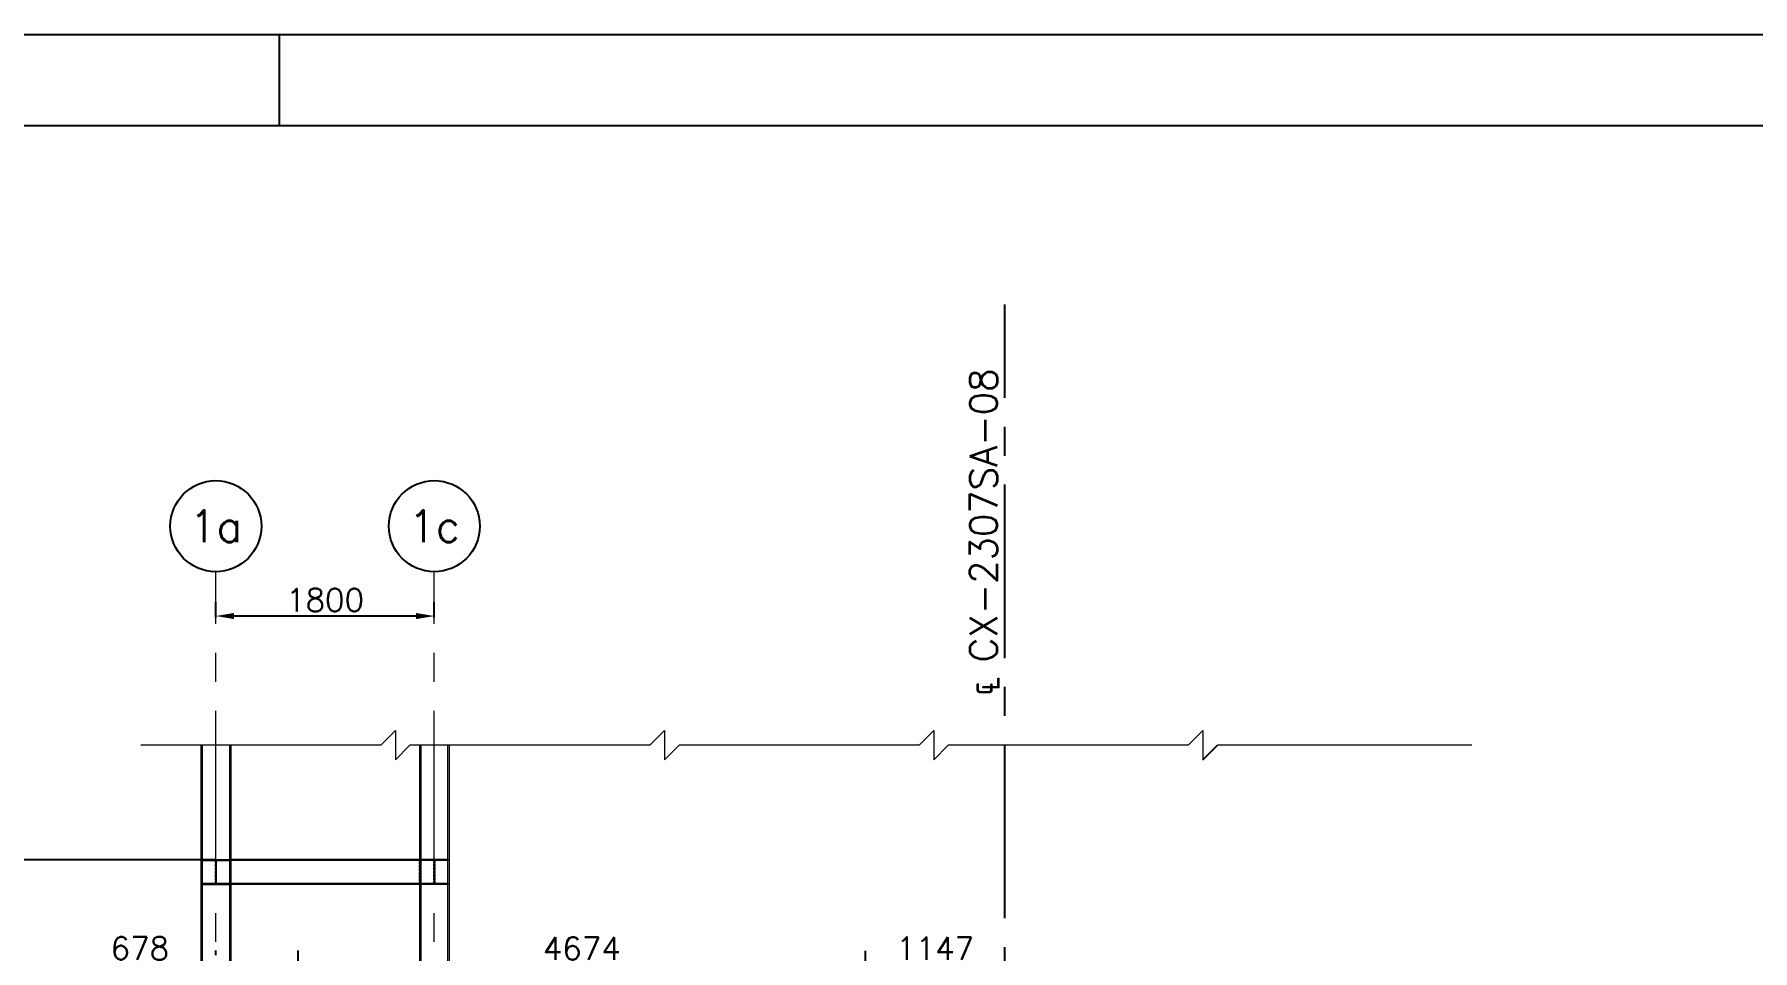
# Model space of a CAD drawing. Header units: metres. Extents: x 0 to 63075, y 0 to 44550.
# Drawn here: x 33308 to 47462, y 37003 to 44550 of the extents above; entities that cross this region are included whole.
import ezdxf
from ezdxf.enums import TextEntityAlignment as Align

# ---------------------------------------------------------------- set-up
doc = ezdxf.new("R2010")
doc.units = ezdxf.units.M
doc.header["$LTSCALE"] = 75
doc.linetypes.add('CENTER2', pattern=[28.575, 19.05, -3.175, 3.175, -3.175])
doc.linetypes.add('DASHED2', pattern=[0.375, 0.25, -0.125])
for name, color, linetype in [('FRL2', 2, 'Continuous'), ('FRL6', 6, 'Continuous'), ('FRL7', 7, 'Continuous'), ('FRR120', 5, 'Continuous'), ('FRR140', 5, 'Continuous'), ('FRR175', 1, 'Continuous'), ('FRR80', 3, 'Continuous'), ('GSB', 7, 'Continuous'), ('SC1', 7, 'CENTER2'), ('SDM', 7, 'Continuous'), ('SL1', 8, 'Continuous'), ('SR120', 3, 'Continuous')]:
    doc.layers.add(name, color=color, linetype=linetype)
doc.styles.add('R120', font='simplex.shx', dxfattribs={"height": 3})
doc.styles.add('R140', font='simplex.shx', dxfattribs={"height": 3.5})
doc.styles.add('R80', font='simplex.shx', dxfattribs={"height": 2})
doc.styles.add('ROMANS', font='ROMANS.SHX')
doc.dimstyles.new('75___1-75', dxfattribs={"dimscale": 75, "dimtxt": 2.5, "dimasz": 2, "dimexe": 1.5, "dimexo": 1, "dimgap": 0.5, "dimtad": 1, "dimdec": 0, "dimzin": 12, "dimtxsty": 'ROMANS', "dimcen": 0, "dimclrd": 256, "dimclre": 256, "dimclrt": 3, "dimazin": 3, "dimtfac": 1, "dimtdec": 0, "dimtmove": 0, "dimatfit": 0, "dimfxl": 1, "dimlwd": -1, "dimlwe": -1, "dimarcsym": 0})

# ---------------------------------------------------------------- blocks, each defined once
blk = doc.blocks.new('A1')
at = {"layer": 'FRL2'}
blk.add_line((471, 594), (471, 584), dxfattribs=at)
at = {"layer": 'FRL6', "linetype": 'Continuous'}
blk.add_line((25, 584), (831, 584), dxfattribs=at)
at = {"layer": 'FRL7', "linetype": 'Continuous'}
blk.add_line((0, 594), (841, 594), dxfattribs=at)
at = {"layer": 'FRR120', "style": 'R120'}
for tag, p in [('FASE_DO_PROJETO', (659, 46.29)), ('ÁREA_E/OU_SUBÁREA', (659, 40.79)), ('TÍTULO_DO_DESENHO', (659, 35.29)), ('SUBTÍTULO_1_DO_DESENHO', (659, 29.79)), ('SUBTÍTULO_2_DO_DESENHO', (659, 24.29))]:
    blk.add_attdef(tag, p, '', height=3, dxfattribs=at)
at = {"layer": 'FRR140', "style": 'R140', "width": 0.91}
for tag, p in [('NÚMERO_DA_CONTRATADA', (687.72, 12.6)), ('NUMERO_VALE', (752.89, 12.6))]:
    blk.add_attdef(tag, p, '', height=3.5, dxfattribs=at)
for tag, p in [('ESCALA', (671, 14.35)), ('REVISÃO', (823.5, 14.68))]:
    blk.add_attdef(tag, text='', height=3.5, dxfattribs=at).set_placement(p, align=Align.MIDDLE)
at = {"layer": 'FRR175', "style": 'R120'}
for tag, p in [('CLASSIFICAÇÃO', (811.83, 67.73)), ('PROJETO', (716.31, 53.59)), ('N_PROJ_SE', (793.5, 53.59)), ('N_CONTRATO', (796.97, 47.3))]:
    blk.add_attdef(tag, text='', height=3, dxfattribs=at).set_placement(p, align=Align.MIDDLE_CENTER)
at = {"layer": 'FRR80', "style": 'R80'}
for tag, p in [('8A_REV', (476, 77.07)), ('EMIS.', (486, 77.07)), ('PROJ.', (585, 77.07)), ('DES.', (597, 77.07)), ('VER.', (609, 77.07)), ('APR.', (621, 77.07)), ('AUT.', (633.01, 77.07)), ('7A_REV', (476, 71.37)), ('EMIS.', (486, 71.37)), ('PROJ.', (585, 71.37)), ('DES.', (597, 71.37)), ('VER.', (609, 71.37)), ('APR.', (621, 71.37)), ('AUT.', (633.01, 71.37)), ('6A_REV', (476, 65.67)), ('EMIS.', (486, 65.67)), ('PROJ.', (585, 65.67)), ('DES.', (597, 65.67)), ('VER.', (609, 65.67)), ('APR.', (621, 65.67)), ('AUT.', (633.01, 65.67)), ('5A_REV', (476, 59.97)), ('EMIS.', (486, 59.97)), ('PROJ.', (585, 59.97)), ('DES.', (597, 59.97)), ('VER.', (609, 59.97)), ('APR.', (621, 59.97)), ('AUT.', (633.01, 59.97)), ('4A_REV', (476, 54.27)), ('EMIS.', (486, 54.27)), ('PROJ.', (585, 54.27)), ('DES.', (597, 54.27)), ('VER.', (609, 54.27)), ('APR.', (621, 54.27)), ('AUT.', (633.01, 54.27)), ('3A_REV', (476, 48.57)), ('EMIS.', (486, 48.57)), ('PROJ.', (585, 48.57)), ('DES.', (597, 48.57)), ('VER.', (609, 48.57)), ('APR.', (621, 48.57)), ('AUT.', (633.01, 48.57)), ('2A_REV', (476, 42.87)), ('EMIS.', (486, 42.87)), ('PROJ.', (585, 42.87)), ('DES.', (597, 42.87)), ('VER.', (609, 42.87)), ('APR.', (621, 42.87)), ('AUT.', (633.01, 42.87)), ('1a_REV', (476, 37.17)), ('EMIS.', (486, 37.17)), ('PROJ.', (585, 37.17)), ('DES.', (597, 37.17)), ('VER.', (609, 37.17)), ('APR.', (621, 37.17)), ('AUT.', (633.01, 37.17))]:
    blk.add_attdef(tag, text='', height=2, dxfattribs=at).set_placement(p, align=Align.MIDDLE)
for p in [(492.61, 76.08), (492.61, 70.38), (492.61, 64.68), (492.61, 58.98), (492.61, 53.28), (492.61, 47.58), (492.61, 41.88), (492.61, 36.18)]:
    blk.add_attdef('DESCRIÇÃO_DA_REVISÃO', p, '', height=2, dxfattribs=at)
at = {"layer": 'FRR80', "style": 'R80', "width": 0.85}
for p in [(648, 77.07), (648, 71.37), (648, 65.67), (648, 59.97), (648, 54.27), (648, 48.57), (648, 42.87), (648, 37.17)]:
    blk.add_attdef('DATA', text='', height=2, dxfattribs=at).set_placement(p, align=Align.MIDDLE)
blk = doc.blocks.new('A$C32abaae3')
at = {"layer": 'SL1', "lineweight": 0}
for p, q in [((8296, 10492), (8296, 1530)), ((8307, 10492), (8307, 1530)), ((8531, 10492), (8531, 1530)), ((8542, 10492), (8542, 1530)), ((10096, 10492), (10096, 1530)), ((10107, 10492), (10107, 1530)), ((10331, 1530), (10331, 10492)), ((10342, 10492), (10342, 1530)), ((8307, 9551), (8531, 9551)), ((8307, 9551), (8307, 9543)), ((8307, 9543), (8531, 9543)), ((8416, 9543), (8416, 9352)), ((8416, 9543), (8422, 9543)), ((8422, 9543), (8422, 9352)), ((8531, 9551), (8531, 9543)), ((10096, 9551), (8542, 9551)), ((10096, 9543), (8542, 9543)), ((10331, 9551), (10107, 9551)), ((10107, 9551), (10107, 9543)), ((10331, 9543), (10107, 9543)), ((10222, 9543), (10216, 9543)), ((10216, 9543), (10216, 9352)), ((10222, 9352), (10222, 9543)), ((10331, 9551), (10331, 9543)), ((8531, 9352), (8307, 9352)), ((8307, 9352), (8307, 9344)), ((8307, 9344), (8531, 9344)), ((8416, 9352), (8422, 9352)), ((8531, 9352), (8531, 9344)), ((10096, 9353), (8542, 9353)), ((10096, 9344), (8542, 9344)), ((10331, 9352), (10107, 9352)), ((10107, 9352), (10107, 9344)), ((10331, 9344), (10107, 9344)), ((10222, 9352), (10216, 9352)), ((10331, 9352), (10331, 9344))]:
    blk.add_line(p, q, dxfattribs=at)
at = {"layer": 'SL1', "linetype": 'DASHED2', "lineweight": 0}
for p, q in [((8307, 9543), (8307, 9551)), ((8307, 9551), (8531, 9551)), ((8531, 9543), (8307, 9543)), ((8322, 9543), (8322, 9551)), ((8322, 9543), (8322, 9551)), ((8416, 9352), (8416, 9543)), ((8416, 9543), (8422, 9543)), ((8416, 9528), (8422, 9528)), ((8416, 9528), (8422, 9528)), ((8422, 9543), (8422, 9352)), ((8516, 9543), (8516, 9551)), ((8516, 9543), (8516, 9551)), ((8531, 9551), (8531, 9543)), ((8542, 9551), (8542, 9344)), ((10096, 9344), (10096, 9551)), ((10107, 9543), (10107, 9551)), ((10107, 9551), (10331, 9551)), ((10331, 9543), (10107, 9543)), ((10122, 9543), (10122, 9551)), ((10122, 9543), (10122, 9551)), ((10216, 9352), (10216, 9543)), ((10216, 9543), (10222, 9543)), ((10216, 9528), (10222, 9528)), ((10216, 9528), (10222, 9528)), ((10222, 9543), (10222, 9352)), ((10316, 9543), (10316, 9551)), ((10316, 9543), (10316, 9551)), ((10331, 9551), (10331, 9543)), ((8307, 9352), (8422, 9352)), ((8307, 9344), (8307, 9352)), ((8307, 9352), (8531, 9352)), ((8531, 9344), (8307, 9344)), ((8322, 9344), (8322, 9352)), ((8322, 9344), (8322, 9352)), ((8416, 9367), (8422, 9367)), ((8416, 9367), (8422, 9367)), ((8422, 9352), (8416, 9352)), ((8516, 9344), (8516, 9352)), ((8516, 9344), (8516, 9352)), ((8531, 9352), (8531, 9344)), ((10107, 9344), (10107, 9352)), ((10107, 9352), (10331, 9352)), ((10107, 9352), (10222, 9352)), ((10331, 9344), (10107, 9344)), ((10122, 9344), (10122, 9352)), ((10122, 9344), (10122, 9352)), ((10216, 9367), (10222, 9367)), ((10216, 9367), (10222, 9367)), ((10222, 9352), (10216, 9352)), ((10316, 9344), (10316, 9352)), ((10316, 9344), (10316, 9352)), ((10331, 9352), (10331, 9344))]:
    blk.add_line(p, q, dxfattribs=at)
blk = doc.blocks.new('INDICACAO_EIXO')
at = {"layer": 'GSB', "color": 3}
blk.add_circle((0, 0), 5, dxfattribs=at)
blk = doc.blocks.new('*D22')
at = {"layer": 'Defpoints', "color": 0, "transparency": 16777216}
for p in [(34803, 39759), (34803, 39673), (36603, 39673)]:
    blk.add_point(p, dxfattribs=at)
at = {"layer": 'SDM', "transparency": 16777216}
for p, q in [((34803, 39748), (34803, 39872)), ((36603, 39748), (36603, 39872)), ((36453, 39759), (34953, 39759))]:
    blk.add_line(p, q, dxfattribs=at)
for points in [[(34953, 39784), (34953, 39734), (34803, 39759)], [(36453, 39784), (36453, 39734), (36603, 39759)]]:
    blk.add_solid(points, dxfattribs=at)
at = {"layer": 'SDM', "color": 3, "transparency": 16777216, "insert": (35703, 39891), "char_height": 187.5, "attachment_point": 5, "style": 'ROMANS'}
blk.add_mtext('1800', dxfattribs=at)
blk = doc.blocks.new('*D23')
at = {"layer": 'Defpoints', "color": 0, "transparency": 16777216}
for p in [(40156, 36890), (41303, 36890), (40156, 36053)]:
    blk.add_point(p, dxfattribs=at)
at = {"layer": 'SDM', "transparency": 16777216}
for p, q in [((40156, 36128), (40156, 37002)), ((41303, 36965), (41303, 37002)), ((41153, 36890), (40306, 36890))]:
    blk.add_line(p, q, dxfattribs=at)
for points in [[(40306, 36915), (40306, 36865), (40156, 36890)], [(41153, 36915), (41153, 36865), (41303, 36890)]]:
    blk.add_solid(points, dxfattribs=at)
at = {"layer": 'SDM', "color": 3, "transparency": 16777216, "insert": (40729, 37021), "char_height": 187.5, "attachment_point": 5, "style": 'ROMANS'}
blk.add_mtext('1147', dxfattribs=at)
blk = doc.blocks.new('*D24')
at = {"layer": 'Defpoints', "color": 0, "transparency": 16777216}
for p in [(35481, 36890), (35481, 36053), (40156, 36053)]:
    blk.add_point(p, dxfattribs=at)
at = {"layer": 'SDM', "transparency": 16777216}
for p, q in [((35481, 36128), (35481, 37002)), ((40156, 36128), (40156, 37002)), ((40006, 36890), (35631, 36890))]:
    blk.add_line(p, q, dxfattribs=at)
for points in [[(35631, 36915), (35631, 36865), (35481, 36890)], [(40006, 36915), (40006, 36865), (40156, 36890)]]:
    blk.add_solid(points, dxfattribs=at)
at = {"layer": 'SDM', "color": 3, "transparency": 16777216, "insert": (37818, 37021), "char_height": 187.5, "attachment_point": 5, "style": 'ROMANS'}
blk.add_mtext('4674', dxfattribs=at)
blk = doc.blocks.new('*D25')
at = {"layer": 'Defpoints', "color": 0, "transparency": 16777216}
for p in [(34803, 36891), (34803, 36891), (35481, 36053)]:
    blk.add_point(p, dxfattribs=at)
at = {"layer": 'SDM', "transparency": 16777216}
for p, q in [((34803, 36966), (34803, 37003)), ((35481, 36128), (35481, 37003)), ((33904, 36891), (34803, 36891)), ((34653, 36891), (34503, 36891)), ((35481, 36891), (34803, 36891)), ((35481, 36891), (34803, 36891)), ((35631, 36891), (35781, 36891))]:
    blk.add_line(p, q, dxfattribs=at)
for points in [[(34653, 36916), (34653, 36866), (34803, 36891)], [(35631, 36916), (35631, 36866), (35481, 36891)]]:
    blk.add_solid(points, dxfattribs=at)
at = {"layer": 'SDM', "color": 3, "transparency": 16777216, "insert": (34178, 37022), "char_height": 187.5, "attachment_point": 5, "style": 'ROMANS'}
blk.add_mtext('678', dxfattribs=at)

msp = doc.modelspace()

# ---------------------------------------------------------------- linework, layer by layer
at = {"layer": 'SC1'}
msp.add_line((41303, 28697.4), (41303, 42325.2), dxfattribs=at)
at = {"layer": 'SC1', "lineweight": 0}
for p, q in [((34803, 28978.2), (34803, 40124.4)), ((36603, 28978.2), (36603, 40124.4))]:
    msp.add_line(p, q, dxfattribs=at)
at = {"layer": 'SDM', "linetype": 'Continuous', "lineweight": 0}
for p, q in [((36162.3, 38695.6), (36282.3, 38815.6)), ((36282.3, 38815.6), (36282.3, 38575.6)), ((38379.4, 38695.6), (38499.4, 38815.6)), ((38499.4, 38815.6), (38499.4, 38575.6)), ((40596.5, 38695.6), (40716.5, 38815.6)), ((40716.5, 38815.6), (40716.5, 38575.6)), ((42813.6, 38695.6), (42933.6, 38815.6)), ((42933.6, 38815.6), (42933.6, 38575.6)), ((36162.3, 38695.6), (34185.2, 38695.6)), ((36282.3, 38575.6), (36402.3, 38695.6)), ((38379.4, 38695.6), (36402.3, 38695.6)), ((38499.4, 38575.6), (38619.4, 38695.6)), ((40596.5, 38695.6), (38619.4, 38695.6)), ((40716.5, 38575.6), (40836.5, 38695.6)), ((42813.6, 38695.6), (40836.5, 38695.6)), ((45150.7, 38695.6), (43053.6, 38695.6))]:
    msp.add_line(p, q, dxfattribs=at)
at = {"layer": 'SDM'}
msp.add_line((32181.3, 37754.3), (34803, 37754.3), dxfattribs=at)
at = {"layer": 'SL1'}
msp.add_line((42933.6, 38575.6), (43053.6, 38695.6), dxfattribs=at)

# ---------------------------------------------------------------- block references
at = {"xscale": 74.99999999999915, "yscale": 74.99999999999915, "zscale": 74.99999999999915}
msp.add_blockref('A1', (0, 0), dxfattribs=at)
at = {"layer": 'GSB'}
ref = msp.add_blockref('INDICACAO_EIXO', (34803, 40499.4), dxfattribs=dict(at, xscale=74.99999999999915, yscale=74.99999999999915, zscale=74.99999999999915))
ref.add_attrib('EIXO', '1a', dxfattribs={"color": 4, "height": 262.5, "style": 'R140'}).set_placement((34803, 40499.4), align=Align.MIDDLE_CENTER)
ref = msp.add_blockref('INDICACAO_EIXO', (36603, 40499.4), dxfattribs=dict(at, xscale=74.99999999999915, yscale=74.99999999999915, zscale=74.99999999999915))
ref.add_attrib('EIXO', '1c', dxfattribs={"color": 4, "height": 262.5, "style": 'R140'}).set_placement((36603, 40499.4), align=Align.MIDDLE_CENTER)
at = {"layer": 'SDM'}
msp.add_blockref('A$C32abaae3', (26383.8, 28203.1), dxfattribs=at)

# ---------------------------------------------------------------- texts
at = {"layer": 'SR120', "style": 'R80'}
msp.add_text('℄ CX-2307SA-08', height=225, rotation=90, dxfattribs=at).set_placement((41238.4, 39104.3))

# ---------------------------------------------------------------- dimensions: what is measured, and where the dimension line sits
at = {"layer": 'SDM'}
dim = msp.add_linear_dim(base=(34803, 39759.3), p1=(36603, 39673), p2=(34803, 39673), dimstyle='75___1-75', dxfattribs=at)
dim.commit()
dim.dimension.update_dxf_attribs({"geometry": '*D22', "text_midpoint": (35703, 39890.5)})
dim = msp.add_linear_dim(base=(34803, 36890.9), p1=(35481.2, 36053), p2=(34803, 36890.9), dimstyle='75___1-75', override={"dimtmove": 1}, dxfattribs=at)
dim.commit()
dim.dimension.update_dxf_attribs({"geometry": '*D25', "text_midpoint": (34178.4, 37022.1), "dimtype": 160})
dim = msp.add_linear_dim(base=(35481.2387, 36889.883), p1=(40155.7137, 36053.0281), p2=(35481.2387, 36053.0281), dimstyle='75___1-75', override={"dimtmove": 1}, dxfattribs=at)
dim.commit()
dim.dimension.update_dxf_attribs({"geometry": '*D24', "text_midpoint": (37818.4762, 37021.133)})
dim = msp.add_linear_dim(base=(40155.7, 36889.9), p1=(41303, 36889.9), p2=(40155.7, 36053), dimstyle='75___1-75', dxfattribs=at)
dim.commit()
dim.dimension.update_dxf_attribs({"geometry": '*D23', "text_midpoint": (40729.3, 36889.9), "dimtype": 160})

doc.saveas('drawing.dxf')
